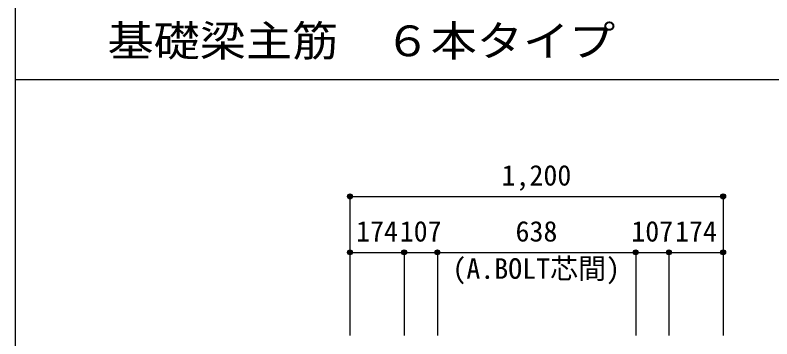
# Model space of a CAD drawing. Units: millimetres at full size, sheet at 1:30. Extents: x -5973 to 5954, y -4195 to 4201.
# Drawn here: x -5973 to -3539, y -1056 to -15 of the extents above; entities that cross this region are included whole.
import ezdxf
from ezdxf.enums import TextEntityAlignment as Align

# ---------------------------------------------------------------- set-up
doc = ezdxf.new("R2010")
doc.units = ezdxf.units.MM
doc.header["$LTSCALE"] = 30
doc.header["$PDMODE"] = 32
doc.header["$PDSIZE"] = 15
for name, color, linetype in [('0-7_文字', 4, 'Continuous'), ('0-D_寸法', 4, 'Continuous'), ('6-7_文字', 7, 'Continuous'), ('F-0_枠', 6, 'Continuous')]:
    doc.layers.add(name, color=color, linetype=linetype)
doc.styles.add('ＭＳ ゴシック', font='')
doc.styles.get('ＭＳ ゴシック').set_extended_font_data('MS Gothic')

msp = doc.modelspace()

# ---------------------------------------------------------------- linework, layer by layer
at = {"layer": '0-D_寸法'}
for p, q in [((-4895.8, -597.85), (-4895.8, -777.85)), ((-4895.8, -597.85), (-4895.8, -777.85)), ((-4895.8, -597.85), (-3695.8, -597.85)), ((-4895.8, -597.85), (-3695.8, -597.85)), ((-3695.8, -597.85), (-3695.8, -777.85)), ((-4895.8, -777.85), (-4895.8, -1044.89)), ((-4895.8, -777.85), (-4721.8, -777.85)), ((-4895.8, -777.85), (-4895.8, -1044.89)), ((-4721.8, -777.85), (-4721.8, -1044.89)), ((-4721.8, -777.85), (-4614.8, -777.85)), ((-4614.8, -777.85), (-4614.8, -1044.89)), ((-4614.8, -777.85), (-3976.8, -777.85)), ((-3976.8, -777.85), (-3976.8, -1044.89)), ((-3976.8, -777.85), (-3869.8, -777.85)), ((-3869.8, -777.85), (-3869.8, -1044.89)), ((-3869.8, -777.85), (-3695.8, -777.85)), ((-3695.8, -777.85), (-3695.8, -1044.89))]:
    msp.add_line(p, q, dxfattribs=at)
for centre, radius in [((-4895.8, -597.85), 8), ((-4895.8, -597.85), 7.2), ((-4895.8, -597.85), 6.4), ((-4895.8, -597.85), 5.6), ((-4895.8, -597.85), 4.8), ((-4895.8, -597.85), 4), ((-4895.8, -597.85), 3.2), ((-4895.8, -597.85), 2.4), ((-4895.8, -597.85), 1.6), ((-4895.8, -597.85), 0.8), ((-3695.8, -597.85), 8), ((-3695.8, -597.85), 7.2), ((-3695.8, -597.85), 6.4), ((-3695.8, -597.85), 5.6), ((-3695.8, -597.85), 4.8), ((-3695.8, -597.85), 4), ((-3695.8, -597.85), 3.2), ((-3695.8, -597.85), 2.4), ((-3695.8, -597.85), 1.6), ((-3695.8, -597.85), 0.8), ((-4895.8, -777.85), 8), ((-4895.8, -777.85), 7.2), ((-4895.8, -777.85), 6.4), ((-4895.8, -777.85), 5.6), ((-4895.8, -777.85), 4.8), ((-4895.8, -777.85), 4), ((-4895.8, -777.85), 3.2), ((-4895.8, -777.85), 2.4), ((-4895.8, -777.85), 1.6), ((-4895.8, -777.85), 0.8), ((-4721.8, -777.85), 8), ((-4721.8, -777.85), 7.2), ((-4721.8, -777.85), 6.4), ((-4721.8, -777.85), 5.6), ((-4721.8, -777.85), 4.8), ((-4721.8, -777.85), 4), ((-4721.8, -777.85), 3.2), ((-4721.8, -777.85), 2.4), ((-4721.8, -777.85), 1.6), ((-4721.8, -777.85), 0.8), ((-4614.8, -777.85), 8), ((-4614.8, -777.85), 7.2), ((-4614.8, -777.85), 6.4), ((-4614.8, -777.85), 5.6), ((-4614.8, -777.85), 4.8), ((-4614.8, -777.85), 4), ((-4614.8, -777.85), 3.2), ((-4614.8, -777.85), 2.4), ((-4614.8, -777.85), 1.6), ((-4614.8, -777.85), 0.8), ((-3976.8, -777.85), 8), ((-3976.8, -777.85), 7.2), ((-3976.8, -777.85), 6.4), ((-3976.8, -777.85), 5.6), ((-3976.8, -777.85), 4.8), ((-3976.8, -777.85), 4), ((-3976.8, -777.85), 3.2), ((-3976.8, -777.85), 2.4), ((-3976.8, -777.85), 1.6), ((-3976.8, -777.85), 0.8), ((-3869.8, -777.85), 8), ((-3869.8, -777.85), 7.2), ((-3869.8, -777.85), 6.4), ((-3869.8, -777.85), 5.6), ((-3869.8, -777.85), 4.8), ((-3869.8, -777.85), 4), ((-3869.8, -777.85), 3.2), ((-3869.8, -777.85), 2.4), ((-3869.8, -777.85), 1.6), ((-3869.8, -777.85), 0.8), ((-3695.8, -777.85), 8), ((-3695.8, -777.85), 7.2), ((-3695.8, -777.85), 6.4), ((-3695.8, -777.85), 5.6), ((-3695.8, -777.85), 4.8), ((-3695.8, -777.85), 4), ((-3695.8, -777.85), 3.2), ((-3695.8, -777.85), 2.4), ((-3695.8, -777.85), 1.6), ((-3695.8, -777.85), 0.8)]:
    msp.add_circle(centre, radius, dxfattribs=at)
at = {"layer": '0-D_寸法', "color": 7}
for p in [(-4895.8, -597.85), (-4895.8, -597.85), (-3695.8, -597.85), (-4895.8, -777.85), (-4721.8, -777.85), (-4614.8, -777.85), (-3976.8, -777.85), (-3869.8, -777.85), (-3695.8, -777.85)]:
    msp.add_point(p, dxfattribs=at)
at = {"layer": 'F-0_枠'}
msp.add_line((-5972.88, 4201.15), (-5972.88, -4195.24), dxfattribs=at)
at = {"layer": 'F-0_枠', "color": 2}
msp.add_line((-5972.88, -222.05), (3723.6, -222.05), dxfattribs=at)

# ---------------------------------------------------------------- texts
at = {"layer": '0-7_文字', "style": 'ＭＳ ゴシック'}
msp.add_text('(A.BOLT芯間)', height=65.98, dxfattribs=at).set_placement((-4566.31, -882.62), align=Align.BOTTOM_LEFT)
at = {"layer": '0-D_寸法', "style": 'ＭＳ ゴシック'}
for s, p in [('1,200', (-4408.3, -582.85)), ('174', (-4876.3, -762.85)), ('107', (-4735.8, -762.85)), ('638', (-4363.3, -762.85)), ('107', (-3990.8, -762.85)), ('174', (-3850.3, -762.85))]:
    msp.add_text(s, height=65.98, dxfattribs=at).set_placement(p, align=Align.BOTTOM_LEFT)
at = {"layer": '6-7_文字', "color": 2, "style": 'ＭＳ ゴシック', "width": 1.1}
msp.add_text('\u3000\u3000基礎梁主筋\u3000６本タイプ', height=98.97, dxfattribs=at).set_placement((-5972.88, -177.05), align=Align.BOTTOM_LEFT)

doc.saveas('drawing.dxf')
